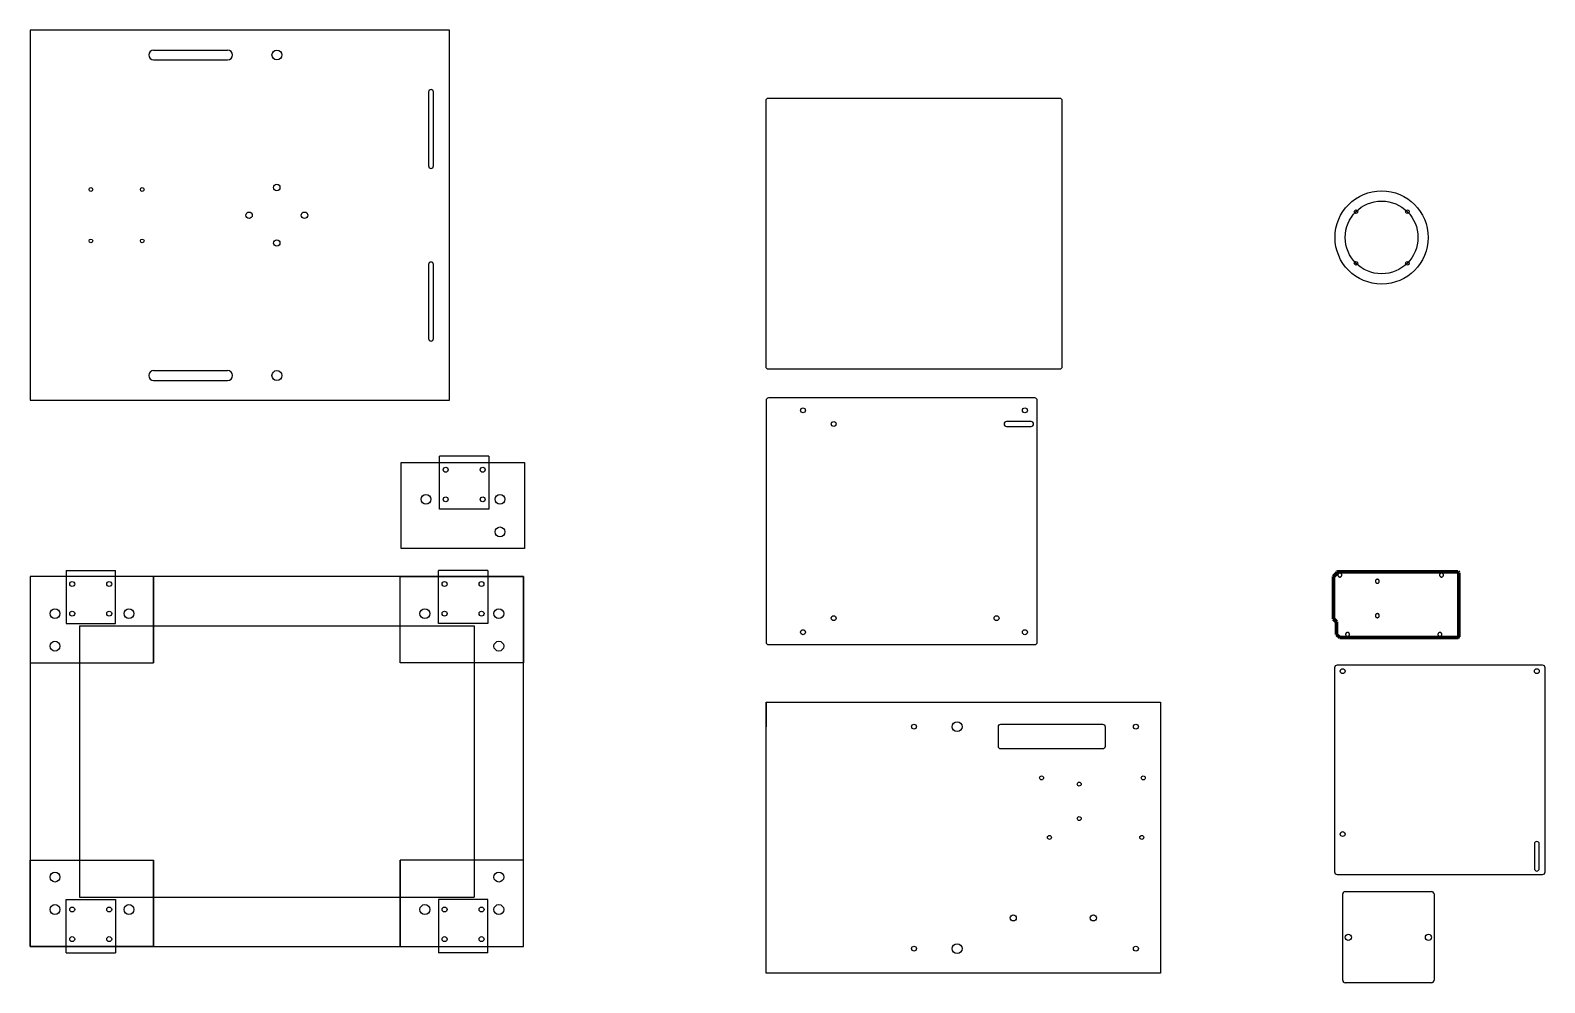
# Model space of a CAD drawing. Header units: millimetres. Extents: x 2031 to 3259, y 1279 to 2051.
import ezdxf

# ---------------------------------------------------------------- set-up
doc = ezdxf.new("R2010")
doc.units = ezdxf.units.MM
doc.layers.add('Incisione', color=7, linetype='Continuous', true_color=0x1710ff)
doc.layers.add('Taglio', color=7, linetype='Continuous', true_color=0xc0240f)

msp = doc.modelspace()

# ---------------------------------------------------------------- linework, layer by layer
at = {"color": 1}
for p, q in [((2131.2, 2035.2), (2191.2, 2035.2)), ((2131.2, 2027.2), (2191.2, 2027.2)), ((2131.2, 1775.2), (2191.2, 1775.2)), ((2131.2, 1767.2), (2191.2, 1767.2)), ((2842.9, 1733.8), (2822.9, 1733.8)), ((2822.9, 1729.9), (2842.9, 1729.9)), ((3251.2, 1391.3), (3251.2, 1371.3)), ((3255.1, 1371.3), (3255.1, 1391.3))]:
    msp.add_line(p, q, dxfattribs=at)
for p, q in [((2354.2, 2001.2), (2354.2, 1941.2)), ((2358.2, 1941.2), (2358.2, 2001.2)), ((2354.2, 1861.2), (2354.2, 1801.2)), ((2358.2, 1801.2), (2358.2, 1861.2)), ((2332.1, 1700.8), (2352.1, 1700.8)), ((2332.1, 1630.8), (2332.1, 1700.8)), ((2363.1, 1665.8), (2363.1, 1705.8)), ((2403.1, 1705.8), (2363.1, 1705.8)), ((2403.1, 1705.8), (2403.1, 1665.8)), ((2363.1, 1662.8), (2363.1, 1665.8)), ((2403.1, 1662.8), (2363.1, 1662.8)), ((2403.1, 1665.8), (2403.1, 1662.8)), ((2352.1, 1630.8), (2332.1, 1630.8)), ((2060.2, 1613.1), (2060.2, 1573.1)), ((2060.2, 1613.1), (2100.2, 1613.1)), ((2100.2, 1573.1), (2100.2, 1613.1)), ((2362.2, 1573.1), (2362.2, 1613.1)), ((2402.2, 1613.1), (2362.2, 1613.1)), ((2402.2, 1613.1), (2402.2, 1573.1)), ((2131.2, 1608.1), (2111.2, 1608.1)), ((2331.2, 1608.1), (2351.2, 1608.1)), ((2331.2, 1538.1), (2331.2, 1608.1)), ((2060.2, 1573.1), (2060.2, 1570.1)), ((2100.2, 1570.1), (2100.2, 1573.1)), ((2362.2, 1570.1), (2362.2, 1573.1)), ((2402.2, 1573.1), (2402.2, 1570.1)), ((2060.2, 1570.1), (2100.2, 1570.1)), ((2071.2, 1568.1), (2391.2, 1568.1)), ((2071.2, 1568.1), (2071.2, 1348.1)), ((2402.2, 1570.1), (2362.2, 1570.1)), ((2391.2, 1568.1), (2391.2, 1348.1)), ((2111.2, 1538.1), (2131.2, 1538.1)), ((2111.2, 1538.1), (2131.2, 1538.1)), ((2351.2, 1538.1), (2331.2, 1538.1)), ((2627.9, 1506.4), (2627.9, 1486.4)), ((2111.2, 1378.1), (2131.2, 1378.1)), ((2351.2, 1378.1), (2331.2, 1378.1)), ((2060.2, 1343.1), (2060.2, 1346.1)), ((2060.2, 1346.1), (2100.2, 1346.1)), ((2060.2, 1303.1), (2060.2, 1343.1)), ((2071.2, 1348.1), (2391.2, 1348.1)), ((2100.2, 1346.1), (2100.2, 1343.1)), ((2100.2, 1343.1), (2100.2, 1303.1)), ((2402.2, 1346.1), (2362.2, 1346.1)), ((2362.2, 1346.1), (2362.2, 1343.1)), ((2362.2, 1343.1), (2362.2, 1303.1)), ((2402.2, 1343.1), (2402.2, 1346.1)), ((2402.2, 1303.1), (2402.2, 1343.1)), ((2060.2, 1303.1), (2100.2, 1303.1)), ((2131.2, 1308.1), (2111.2, 1308.1)), ((2331.2, 1308.1), (2351.2, 1308.1)), ((2402.2, 1303.1), (2362.2, 1303.1))]:
    msp.add_line(p, q)
at = {"color": 5}
for p, q in [((3097.7, 1352.7), (3167.7, 1352.7)), ((3095.7, 1315.6), (3095.7, 1350.7)), ((3169.7, 1350.7), (3169.7, 1280.7)), ((3095.7, 1280.7), (3095.7, 1315.6)), ((3167.7, 1278.7), (3097.7, 1278.7))]:
    msp.add_line(p, q, dxfattribs=at)
for points in [[(2031.2, 1751.2), (2371.2, 1751.2), (2371.2, 2051.2), (2031.2, 2051.2)], [(2031.2, 1308.1), (2431.2, 1308.1), (2431.2, 1608.1), (2031.2, 1608.1)], [(2131.2, 1538.1), (2131.2, 1538.1), (2131.2, 1608.1), (2131.2, 1608.1)], [(2627.9, 1506.4), (2947.9, 1506.4), (2947.9, 1286.4), (2627.9, 1286.4)], [(2131.2, 1378.1), (2131.2, 1378.1), (2131.2, 1308.1), (2131.2, 1308.1)], [(2331.2, 1378.1), (2331.2, 1378.1), (2331.2, 1308.1), (2331.2, 1308.1)], [(2331.2, 1378.1), (2331.2, 1378.1), (2331.2, 1308.1), (2331.2, 1308.1)]]:
    msp.add_lwpolyline(points, close=True)
msp.add_lwpolyline([(2865.9, 1776.3), (2629.9, 1776.3, -0.414214), (2627.9, 1778.3), (2627.9, 1994.3, -0.414214), (2629.9, 1996.3), (2865.9, 1996.3, -0.414214), (2867.9, 1994.3), (2867.9, 1778.3, -0.414214), (2865.9, 1776.3), (2787.9, 1776.3)], format="xyb")
msp.add_lwpolyline([(2845.9, 1753), (2629.9, 1753, 0.414214), (2627.9, 1751), (2627.9, 1555, 0.414214), (2629.9, 1553), (2845.9, 1553, 0.414214), (2847.9, 1555), (2847.9, 1751, 0.414214)], format="xyb", close=True)
for points in [[(2352.1, 1700.8), (2432.1, 1700.8), (2432.1, 1630.8), (2352.1, 1630.8)], [(2111.2, 1608.1), (2031.2, 1608.1), (2031.2, 1538.1), (2111.2, 1538.1)], [(2351.2, 1608.1), (2431.2, 1608.1), (2431.2, 1538.1), (2351.2, 1538.1)], [(2111.2, 1308.1), (2031.2, 1308.1), (2031.2, 1378.1), (2111.2, 1378.1)], [(2351.2, 1308.1), (2431.2, 1308.1), (2431.2, 1378.1), (2351.2, 1378.1)]]:
    msp.add_lwpolyline(points)
msp.add_lwpolyline([(3257.5, 1366.3), (3091.3, 1366.3, -0.414214), (3089.3, 1368.3), (3089.3, 1534.5, -0.414214), (3091.3, 1536.5), (3257.5, 1536.5, -0.414214), (3259.5, 1534.5), (3259.5, 1368.3, -0.414214)], format="xyb", close=True, dxfattribs=at)
at = {"color": 1}
msp.add_lwpolyline([(2818.4, 1468.4, -0.414214), (2816.4, 1470.4), (2816.4, 1486.4, -0.414214), (2818.4, 1488.4), (2900.9, 1488.4, -0.414214), (2902.9, 1486.4), (2902.9, 1470.4, -0.414214), (2900.9, 1468.4), (2818.4, 1468.4)], format="xyb", dxfattribs=at)
for centre, radius in [((2231.2, 2031.2), 4), ((2080.3, 1922.1), 1.5), ((2122, 1922.1), 1.5), ((2231.1, 1923.7), 2.6), ((3106.4, 1904), 1.5), ((3148.1, 1904), 1.5), ((2208.6, 1901.2), 2.6), ((2253.6, 1901.2), 2.6), ((2080.3, 1880.4), 1.5), ((2122, 1880.4), 1.5), ((2231.1, 1878.7), 2.6), ((3106.4, 1862.3), 1.5), ((3148.1, 1862.3), 1.5), ((2231.2, 1771.2), 4), ((2657.9, 1743), 2), ((2837.9, 1743), 2), ((2682.8, 1731.9), 1.98), ((2682.8, 1574.4), 1.98), ((2814.9, 1574.4), 1.98), ((2657.9, 1563), 2), ((2837.9, 1563), 2), ((3095.6, 1531.4), 1.98), ((3253.1, 1531.4), 1.98), ((2747.9, 1486.4), 2), ((2927.9, 1486.4), 2), ((2851.4, 1444.9), 1.6), ((2881.9, 1439.8), 1.6), ((2933.9, 1444.9), 1.6), ((2881.9, 1411.9), 1.6), ((3095.6, 1399.3), 1.98), ((2857.8, 1396.6), 1.6), ((2932.7, 1396.6), 1.6), ((2828.4, 1331.3), 2.5), ((2893.4, 1331.3), 2.5), ((3100.2, 1315.6), 2.5), ((3165.2, 1315.6), 2.5), ((2747.9, 1306.4), 2), ((2927.9, 1306.4), 2)]:
    msp.add_circle(centre, radius, dxfattribs=at)
at = {"color": 5}
for radius in [37.8, 29.5]:
    msp.add_circle((3127.2, 1883.2), radius, dxfattribs=at)
for centre, radius in [((2368.1, 1694.8), 2), ((2398.1, 1694.8), 2), ((2352.1, 1670.8), 4), ((2368.1, 1670.8), 2), ((2398.1, 1670.8), 2), ((2412.1, 1670.8), 4), ((2412.1, 1644.4), 4), ((2065.2, 1602.1), 2), ((2095.2, 1602.1), 2), ((2367.2, 1602.1), 2), ((2397.2, 1602.1), 2), ((2051.2, 1578.1), 4), ((2065.2, 1578.1), 2), ((2095.2, 1578.1), 2), ((2111.2, 1578.1), 4), ((2351.2, 1578.1), 4), ((2367.2, 1578.1), 2), ((2397.2, 1578.1), 2), ((2411.2, 1578.1), 4), ((2051.2, 1551.7), 4), ((2411.2, 1551.7), 4), ((2782.9, 1486.4), 4), ((2051.2, 1364.4), 4), ((2411.2, 1364.4), 4), ((2051.2, 1338.1), 4), ((2065.2, 1338.1), 2), ((2095.2, 1338.1), 2), ((2111.2, 1338.1), 4), ((2351.2, 1338.1), 4), ((2367.2, 1338.1), 2), ((2397.2, 1338.1), 2), ((2411.2, 1338.1), 4), ((2065.2, 1314.1), 2), ((2095.2, 1314.1), 2), ((2367.2, 1314.1), 2), ((2397.2, 1314.1), 2), ((2782.9, 1306.4), 4)]:
    msp.add_circle(centre, radius)
at = {"color": 1}
for centre, radius, start, end in [((2131.2, 2031.2), 4, 90, 270), ((2191.2, 2031.2), 4, 270, 90), ((2131.2, 1771.2), 4, 90, 270), ((2191.2, 1771.2), 4, 270, 90), ((2822.9, 1731.9), 1.97, 90, 270), ((2842.9, 1731.9), 1.97, 270, 90), ((3253.1, 1391.3), 1.97, 0, 180), ((3253.1, 1371.3), 1.97, 180, 0)]:
    msp.add_arc(centre, radius, start, end, dxfattribs=at)
for centre, start, end in [((2356.2, 2001.2), 0, 180), ((2356.2, 1941.2), 180, 0), ((2356.2, 1861.2), 0, 180), ((2356.2, 1801.2), 180, 0)]:
    msp.add_arc(centre, 2, start, end)
at = {"color": 5}
for centre, start, end in [((3097.7, 1350.7), 90, 180), ((3167.7, 1350.7), 0, 90), ((3097.7, 1280.7), 180, 270), ((3167.7, 1280.7), 270, 0)]:
    msp.add_arc(centre, 2, start, end, dxfattribs=at)
at = {"layer": 'Incisione', "lineweight": 158}
for points in [[(3088.2, 1608.2), (3090.7, 1610.7)], [(3090.7, 1611), (3090.8, 1611.2)], [(3090.7, 1610.7), (3090.7, 1611)], [(3090.8, 1611.2), (3090.9, 1611.5)], [(3090.9, 1611.5), (3091, 1611.7)], [(3091, 1611.7), (3091.2, 1611.8)], [(3091.2, 1611.8), (3091.5, 1611.9)], [(3091.5, 1611.9), (3091.7, 1612)], [(3091.7, 1612), (3188.7, 1612)], [(3188.7, 1612), (3189, 1611.9)], [(3189, 1611.9), (3189.2, 1611.8)], [(3189.2, 1611.8), (3189.4, 1611.7)], [(3189.4, 1611.7), (3189.6, 1611.5)], [(3189.6, 1611.5), (3189.7, 1611.2)], [(3189.7, 1611.2), (3189.7, 1611)], [(3189.7, 1611), (3189.7, 1559.7)], [(3088.2, 1573.9), (3088.2, 1608.2)], [(3090.7, 1571.4), (3088.2, 1573.9)], [(3090.7, 1561.2), (3090.7, 1571.4)], [(3093.3, 1558.7), (3090.7, 1561.2)], [(3188.7, 1558.7), (3093.3, 1558.7)], [(3189, 1558.7), (3188.7, 1558.7)], [(3189.2, 1558.8), (3189, 1558.7)], [(3189.4, 1559), (3189.2, 1558.8)], [(3189.6, 1559.2), (3189.4, 1559)], [(3189.7, 1559.4), (3189.6, 1559.2)], [(3189.7, 1559.7), (3189.7, 1559.4)]]:
    msp.add_lwpolyline(points, dxfattribs=at)
at = {"layer": 'Taglio'}
for points in [[(3091.7, 1609.4), (3091.7, 1609.4), (3091.7, 1609.3), (3091.7, 1609.3), (3091.7, 1609.2), (3091.7, 1609.2), (3091.7, 1609.1), (3091.7, 1609), (3091.7, 1609), (3091.7, 1608.9), (3091.8, 1608.9), (3091.8, 1608.8), (3091.8, 1608.8), (3091.8, 1608.7), (3091.9, 1608.7), (3091.9, 1608.6), (3091.9, 1608.6), (3091.9, 1608.5), (3092, 1608.5), (3092, 1608.4), (3092, 1608.4), (3092.1, 1608.4), (3092.1, 1608.3), (3092.1, 1608.3), (3092.2, 1608.2), (3092.2, 1608.2), (3092.3, 1608.2), (3092.3, 1608.1), (3092.4, 1608.1), (3092.4, 1608.1), (3092.5, 1608), (3092.5, 1608), (3092.6, 1608), (3092.6, 1608), (3092.7, 1607.9), (3092.7, 1607.9), (3092.8, 1607.9), (3092.8, 1607.9), (3092.9, 1607.9), (3092.9, 1607.9), (3093, 1607.9), (3093, 1607.8), (3093.1, 1607.8), (3093.1, 1607.8), (3093.2, 1607.8), (3093.3, 1607.8), (3093.3, 1607.8), (3093.4, 1607.8), (3093.4, 1607.8), (3093.5, 1607.8), (3093.5, 1607.8), (3093.6, 1607.9), (3093.6, 1607.9), (3093.7, 1607.9), (3093.7, 1607.9), (3093.8, 1607.9), (3093.9, 1607.9), (3093.9, 1608), (3094, 1608), (3094, 1608), (3094.1, 1608), (3094.1, 1608.1), (3094.2, 1608.1), (3094.2, 1608.1), (3094.2, 1608.1), (3094.3, 1608.2), (3094.3, 1608.2), (3094.4, 1608.3), (3094.4, 1608.3), (3094.4, 1608.3), (3094.5, 1608.4), (3094.5, 1608.4), (3094.6, 1608.5), (3094.6, 1608.5), (3094.6, 1608.6), (3094.6, 1608.6), (3094.7, 1608.6), (3094.7, 1608.7), (3094.7, 1608.7), (3094.8, 1608.8), (3094.8, 1608.9), (3094.8, 1608.9), (3094.8, 1609), (3094.8, 1609), (3094.8, 1609.1), (3094.8, 1609.1), (3094.9, 1609.2), (3094.9, 1609.2), (3094.9, 1609.3), (3094.9, 1609.3), (3094.9, 1609.4), (3094.9, 1609.5), (3094.9, 1609.5), (3094.9, 1609.6), (3094.9, 1609.6), (3094.9, 1609.7), (3094.9, 1609.7), (3094.8, 1609.8), (3094.8, 1609.8), (3094.8, 1609.9), (3094.8, 1609.9), (3094.8, 1610), (3094.8, 1610), (3094.7, 1610.1), (3094.7, 1610.1), (3094.7, 1610.2), (3094.7, 1610.2), (3094.6, 1610.3), (3094.6, 1610.3), (3094.6, 1610.4), (3094.5, 1610.4), (3094.5, 1610.5), (3094.5, 1610.5), (3094.4, 1610.6), (3094.4, 1610.6), (3094.3, 1610.6), (3094.3, 1610.7), (3094.3, 1610.7), (3094.2, 1610.7), (3094.2, 1610.8), (3094.1, 1610.8), (3094.1, 1610.8), (3094, 1610.9), (3094, 1610.9), (3093.9, 1610.9), (3093.9, 1610.9), (3093.8, 1610.9), (3093.8, 1611), (3093.7, 1611), (3093.7, 1611), (3093.6, 1611), (3093.5, 1611), (3093.5, 1611), (3093.4, 1611), (3093.4, 1611), (3093.3, 1611), (3093.3, 1611)], [(3093.3, 1611), (3093.2, 1611), (3093.2, 1611), (3093.1, 1611), (3093, 1611), (3093, 1611), (3092.9, 1611), (3092.9, 1611), (3092.8, 1611), (3092.8, 1611), (3092.7, 1610.9), (3092.7, 1610.9), (3092.6, 1610.9), (3092.6, 1610.9), (3092.5, 1610.9), (3092.5, 1610.8), (3092.4, 1610.8), (3092.4, 1610.8), (3092.3, 1610.7), (3092.3, 1610.7), (3092.2, 1610.7), (3092.2, 1610.6), (3092.2, 1610.6), (3092.1, 1610.5), (3092.1, 1610.5), (3092, 1610.5), (3092, 1610.4), (3092, 1610.4), (3091.9, 1610.3), (3091.9, 1610.3), (3091.9, 1610.2), (3091.9, 1610.2), (3091.8, 1610.1), (3091.8, 1610.1), (3091.8, 1610), (3091.8, 1610), (3091.7, 1609.9), (3091.7, 1609.9), (3091.7, 1609.8), (3091.7, 1609.8), (3091.7, 1609.7), (3091.7, 1609.7), (3091.7, 1609.6), (3091.7, 1609.5), (3091.7, 1609.5), (3091.7, 1609.4)], [(3174.1, 1609.4), (3174.1, 1609.4), (3174.1, 1609.3), (3174.2, 1609.3), (3174.2, 1609.2), (3174.2, 1609.2), (3174.2, 1609.1), (3174.2, 1609), (3174.2, 1609), (3174.2, 1608.9), (3174.2, 1608.9), (3174.3, 1608.8), (3174.3, 1608.8), (3174.3, 1608.7), (3174.3, 1608.7), (3174.4, 1608.6), (3174.4, 1608.6), (3174.4, 1608.5), (3174.4, 1608.5), (3174.5, 1608.4), (3174.5, 1608.4), (3174.6, 1608.4), (3174.6, 1608.3), (3174.6, 1608.3), (3174.7, 1608.2), (3174.7, 1608.2), (3174.8, 1608.2), (3174.8, 1608.1), (3174.8, 1608.1), (3174.9, 1608.1), (3174.9, 1608), (3175, 1608), (3175, 1608), (3175.1, 1608), (3175.1, 1607.9), (3175.2, 1607.9), (3175.2, 1607.9), (3175.3, 1607.9), (3175.3, 1607.9), (3175.4, 1607.9), (3175.5, 1607.9), (3175.5, 1607.8), (3175.6, 1607.8), (3175.6, 1607.8), (3175.7, 1607.8), (3175.7, 1607.8), (3175.8, 1607.8), (3175.8, 1607.8), (3175.9, 1607.8), (3176, 1607.8), (3176, 1607.8), (3176.1, 1607.9), (3176.1, 1607.9), (3176.2, 1607.9), (3176.2, 1607.9), (3176.3, 1607.9), (3176.3, 1607.9), (3176.4, 1608), (3176.4, 1608), (3176.5, 1608), (3176.5, 1608), (3176.6, 1608.1), (3176.6, 1608.1), (3176.7, 1608.1), (3176.7, 1608.1), (3176.8, 1608.2), (3176.8, 1608.2), (3176.8, 1608.3), (3176.9, 1608.3), (3176.9, 1608.3), (3177, 1608.4), (3177, 1608.4), (3177, 1608.5), (3177.1, 1608.5), (3177.1, 1608.6), (3177.1, 1608.6), (3177.2, 1608.6), (3177.2, 1608.7), (3177.2, 1608.7), (3177.2, 1608.8), (3177.3, 1608.9), (3177.3, 1608.9), (3177.3, 1609), (3177.3, 1609), (3177.3, 1609.1), (3177.3, 1609.1), (3177.3, 1609.2), (3177.3, 1609.2), (3177.4, 1609.3), (3177.4, 1609.3), (3177.4, 1609.4), (3177.4, 1609.5), (3177.4, 1609.5), (3177.4, 1609.6), (3177.3, 1609.6), (3177.3, 1609.7), (3177.3, 1609.7), (3177.3, 1609.8), (3177.3, 1609.8), (3177.3, 1609.9), (3177.3, 1609.9), (3177.3, 1610), (3177.2, 1610), (3177.2, 1610.1), (3177.2, 1610.1), (3177.2, 1610.2), (3177.1, 1610.2), (3177.1, 1610.3), (3177.1, 1610.3), (3177, 1610.4), (3177, 1610.4), (3177, 1610.5), (3176.9, 1610.5), (3176.9, 1610.6), (3176.9, 1610.6), (3176.8, 1610.6), (3176.8, 1610.7), (3176.7, 1610.7), (3176.7, 1610.7), (3176.6, 1610.8), (3176.6, 1610.8), (3176.5, 1610.8), (3176.5, 1610.9), (3176.5, 1610.9), (3176.4, 1610.9), (3176.3, 1610.9), (3176.3, 1610.9), (3176.2, 1611), (3176.2, 1611), (3176.1, 1611), (3176.1, 1611), (3176, 1611), (3176, 1611), (3175.9, 1611), (3175.9, 1611), (3175.8, 1611), (3175.8, 1611)], [(3175.8, 1611), (3175.7, 1611), (3175.6, 1611), (3175.6, 1611), (3175.5, 1611), (3175.5, 1611), (3175.4, 1611), (3175.4, 1611), (3175.3, 1611), (3175.3, 1611), (3175.2, 1610.9), (3175.1, 1610.9), (3175.1, 1610.9), (3175, 1610.9), (3175, 1610.9), (3174.9, 1610.8), (3174.9, 1610.8), (3174.9, 1610.8), (3174.8, 1610.7), (3174.8, 1610.7), (3174.7, 1610.7), (3174.7, 1610.6), (3174.6, 1610.6), (3174.6, 1610.5), (3174.6, 1610.5), (3174.5, 1610.5), (3174.5, 1610.4), (3174.5, 1610.4), (3174.4, 1610.3), (3174.4, 1610.3), (3174.4, 1610.2), (3174.3, 1610.2), (3174.3, 1610.1), (3174.3, 1610.1), (3174.3, 1610), (3174.2, 1610), (3174.2, 1609.9), (3174.2, 1609.9), (3174.2, 1609.8), (3174.2, 1609.8), (3174.2, 1609.7), (3174.2, 1609.7), (3174.2, 1609.6), (3174.1, 1609.5), (3174.1, 1609.5), (3174.1, 1609.4)], [(3122.1, 1604.4), (3122.1, 1604.3), (3122.1, 1604.2), (3122.1, 1604.2), (3122.1, 1604.1), (3122.1, 1604.1), (3122.1, 1604), (3122.2, 1604), (3122.2, 1603.9), (3122.2, 1603.9), (3122.2, 1603.8), (3122.2, 1603.8), (3122.2, 1603.7), (3122.3, 1603.7), (3122.3, 1603.6), (3122.3, 1603.6), (3122.4, 1603.5), (3122.4, 1603.5), (3122.4, 1603.4), (3122.4, 1603.4), (3122.5, 1603.3), (3122.5, 1603.3), (3122.6, 1603.2), (3122.6, 1603.2), (3122.6, 1603.2), (3122.7, 1603.1), (3122.7, 1603.1), (3122.8, 1603.1), (3122.8, 1603), (3122.9, 1603), (3122.9, 1603), (3123, 1602.9), (3123, 1602.9), (3123.1, 1602.9), (3123.1, 1602.9), (3123.2, 1602.8), (3123.2, 1602.8), (3123.3, 1602.8), (3123.3, 1602.8), (3123.4, 1602.8), (3123.4, 1602.8), (3123.5, 1602.8), (3123.5, 1602.8), (3123.6, 1602.8), (3123.6, 1602.7), (3123.7, 1602.7), (3123.8, 1602.7), (3123.8, 1602.7), (3123.9, 1602.8), (3123.9, 1602.8), (3124, 1602.8), (3124, 1602.8), (3124.1, 1602.8), (3124.1, 1602.8), (3124.2, 1602.8), (3124.2, 1602.8), (3124.3, 1602.9), (3124.4, 1602.9), (3124.4, 1602.9), (3124.5, 1602.9), (3124.5, 1602.9), (3124.6, 1603), (3124.6, 1603), (3124.6, 1603), (3124.7, 1603.1), (3124.7, 1603.1), (3124.8, 1603.1), (3124.8, 1603.2), (3124.9, 1603.2), (3124.9, 1603.3), (3124.9, 1603.3), (3125, 1603.3), (3125, 1603.4), (3125, 1603.4), (3125.1, 1603.5), (3125.1, 1603.5), (3125.1, 1603.6), (3125.2, 1603.6), (3125.2, 1603.7), (3125.2, 1603.7), (3125.2, 1603.8), (3125.2, 1603.8), (3125.3, 1603.9), (3125.3, 1603.9), (3125.3, 1604), (3125.3, 1604), (3125.3, 1604.1), (3125.3, 1604.2), (3125.3, 1604.2), (3125.3, 1604.3), (3125.3, 1604.3), (3125.3, 1604.4), (3125.3, 1604.4), (3125.3, 1604.5), (3125.3, 1604.5), (3125.3, 1604.6), (3125.3, 1604.6), (3125.3, 1604.7), (3125.3, 1604.8), (3125.3, 1604.8), (3125.2, 1604.9), (3125.2, 1604.9), (3125.2, 1605), (3125.2, 1605), (3125.2, 1605.1), (3125.1, 1605.1), (3125.1, 1605.2), (3125.1, 1605.2), (3125, 1605.3), (3125, 1605.3), (3125, 1605.4), (3124.9, 1605.4), (3124.9, 1605.4), (3124.9, 1605.5), (3124.8, 1605.5), (3124.8, 1605.6), (3124.7, 1605.6), (3124.7, 1605.6), (3124.7, 1605.7), (3124.6, 1605.7), (3124.6, 1605.7), (3124.5, 1605.7), (3124.5, 1605.8), (3124.4, 1605.8), (3124.4, 1605.8), (3124.3, 1605.8), (3124.3, 1605.9), (3124.2, 1605.9), (3124.2, 1605.9), (3124.1, 1605.9), (3124.1, 1605.9), (3124, 1605.9), (3123.9, 1605.9), (3123.9, 1606), (3123.8, 1606), (3123.8, 1606), (3123.7, 1606)], [(3123.7, 1606), (3123.7, 1606), (3123.6, 1606), (3123.6, 1606), (3123.5, 1605.9), (3123.4, 1605.9), (3123.4, 1605.9), (3123.3, 1605.9), (3123.3, 1605.9), (3123.2, 1605.9), (3123.2, 1605.9), (3123.1, 1605.8), (3123.1, 1605.8), (3123, 1605.8), (3123, 1605.8), (3122.9, 1605.7), (3122.9, 1605.7), (3122.8, 1605.7), (3122.8, 1605.7), (3122.7, 1605.6), (3122.7, 1605.6), (3122.6, 1605.5), (3122.6, 1605.5), (3122.6, 1605.5), (3122.5, 1605.4), (3122.5, 1605.4), (3122.5, 1605.3), (3122.4, 1605.3), (3122.4, 1605.3), (3122.4, 1605.2), (3122.3, 1605.2), (3122.3, 1605.1), (3122.3, 1605.1), (3122.3, 1605), (3122.2, 1605), (3122.2, 1604.9), (3122.2, 1604.9), (3122.2, 1604.8), (3122.2, 1604.7), (3122.1, 1604.7), (3122.1, 1604.6), (3122.1, 1604.6), (3122.1, 1604.5), (3122.1, 1604.5), (3122.1, 1604.4), (3122.1, 1604.4)], [(3123.7, 1578.1), (3123.7, 1578.1), (3123.6, 1578), (3123.6, 1578), (3123.5, 1578), (3123.4, 1578), (3123.4, 1578), (3123.3, 1578), (3123.3, 1578), (3123.2, 1578), (3123.2, 1578), (3123.1, 1577.9), (3123.1, 1577.9), (3123, 1577.9), (3123, 1577.9), (3122.9, 1577.8), (3122.9, 1577.8), (3122.8, 1577.8), (3122.8, 1577.7), (3122.7, 1577.7), (3122.7, 1577.7), (3122.6, 1577.6), (3122.6, 1577.6), (3122.6, 1577.6), (3122.5, 1577.5), (3122.5, 1577.5), (3122.5, 1577.4), (3122.4, 1577.4), (3122.4, 1577.3), (3122.4, 1577.3), (3122.3, 1577.2), (3122.3, 1577.2), (3122.3, 1577.2), (3122.3, 1577.1), (3122.2, 1577), (3122.2, 1577), (3122.2, 1576.9), (3122.2, 1576.9), (3122.2, 1576.8), (3122.1, 1576.8), (3122.1, 1576.7), (3122.1, 1576.7), (3122.1, 1576.6), (3122.1, 1576.6), (3122.1, 1576.5), (3122.1, 1576.4)], [(3122.1, 1576.4), (3122.1, 1576.4), (3122.1, 1576.3), (3122.1, 1576.3), (3122.1, 1576.2), (3122.1, 1576.2), (3122.1, 1576.1), (3122.2, 1576.1), (3122.2, 1576), (3122.2, 1576), (3122.2, 1575.9), (3122.2, 1575.8), (3122.2, 1575.8), (3122.3, 1575.7), (3122.3, 1575.7), (3122.3, 1575.6), (3122.4, 1575.6), (3122.4, 1575.6), (3122.4, 1575.5), (3122.4, 1575.5), (3122.5, 1575.4), (3122.5, 1575.4), (3122.6, 1575.3), (3122.6, 1575.3), (3122.6, 1575.3), (3122.7, 1575.2), (3122.7, 1575.2), (3122.8, 1575.2), (3122.8, 1575.1), (3122.9, 1575.1), (3122.9, 1575.1), (3123, 1575), (3123, 1575), (3123.1, 1575), (3123.1, 1575), (3123.2, 1574.9), (3123.2, 1574.9), (3123.3, 1574.9), (3123.3, 1574.9)], [(3123.4, 1574.9), (3123.4, 1574.9), (3123.5, 1574.9), (3123.5, 1574.8), (3123.6, 1574.8), (3123.6, 1574.8), (3123.7, 1574.8), (3123.8, 1574.8), (3123.8, 1574.8), (3123.9, 1574.8), (3123.9, 1574.8), (3124, 1574.9), (3124, 1574.9)], [(3124.1, 1574.9), (3124.1, 1574.9), (3124.2, 1574.9), (3124.2, 1574.9), (3124.3, 1574.9), (3124.4, 1575), (3124.4, 1575), (3124.5, 1575), (3124.5, 1575), (3124.6, 1575.1), (3124.6, 1575.1), (3124.6, 1575.1), (3124.7, 1575.2), (3124.7, 1575.2), (3124.8, 1575.2), (3124.8, 1575.3), (3124.9, 1575.3), (3124.9, 1575.3), (3124.9, 1575.4), (3125, 1575.4), (3125, 1575.5), (3125, 1575.5), (3125.1, 1575.6), (3125.1, 1575.6), (3125.1, 1575.7), (3125.2, 1575.7), (3125.2, 1575.8), (3125.2, 1575.8), (3125.2, 1575.9), (3125.2, 1575.9), (3125.3, 1576), (3125.3, 1576), (3125.3, 1576.1), (3125.3, 1576.1), (3125.3, 1576.2), (3125.3, 1576.2), (3125.3, 1576.3), (3125.3, 1576.4), (3125.3, 1576.4), (3125.3, 1576.5), (3125.3, 1576.5), (3125.3, 1576.6), (3125.3, 1576.6), (3125.3, 1576.7), (3125.3, 1576.7), (3125.3, 1576.8), (3125.3, 1576.8), (3125.3, 1576.9), (3125.2, 1577), (3125.2, 1577), (3125.2, 1577.1), (3125.2, 1577.1), (3125.2, 1577.2), (3125.1, 1577.2), (3125.1, 1577.3), (3125.1, 1577.3), (3125, 1577.4), (3125, 1577.4), (3125, 1577.4), (3124.9, 1577.5), (3124.9, 1577.5), (3124.9, 1577.6), (3124.8, 1577.6), (3124.8, 1577.6), (3124.7, 1577.7), (3124.7, 1577.7), (3124.7, 1577.8), (3124.6, 1577.8), (3124.6, 1577.8), (3124.5, 1577.8), (3124.5, 1577.9), (3124.4, 1577.9), (3124.4, 1577.9), (3124.3, 1577.9), (3124.3, 1578), (3124.2, 1578), (3124.2, 1578), (3124.1, 1578), (3124.1, 1578), (3124, 1578), (3123.9, 1578), (3123.9, 1578), (3123.8, 1578), (3123.8, 1578.1), (3123.7, 1578.1)], [(3098, 1561.2), (3098, 1561.2), (3098, 1561.1), (3098, 1561), (3098, 1561), (3098, 1560.9), (3098, 1560.9), (3098, 1560.8), (3098.1, 1560.8), (3098.1, 1560.7), (3098.1, 1560.7), (3098.1, 1560.6), (3098.1, 1560.6), (3098.2, 1560.5), (3098.2, 1560.5), (3098.2, 1560.4), (3098.2, 1560.4), (3098.3, 1560.3), (3098.3, 1560.3), (3098.3, 1560.2), (3098.4, 1560.2), (3098.4, 1560.1), (3098.4, 1560.1), (3098.5, 1560.1), (3098.5, 1560), (3098.6, 1560), (3098.6, 1559.9), (3098.6, 1559.9), (3098.7, 1559.9), (3098.7, 1559.9), (3098.8, 1559.8), (3098.8, 1559.8), (3098.9, 1559.8), (3098.9, 1559.7), (3099, 1559.7), (3099, 1559.7), (3099.1, 1559.7), (3099.1, 1559.7), (3099.2, 1559.7), (3099.2, 1559.6), (3099.3, 1559.6), (3099.4, 1559.6), (3099.4, 1559.6), (3099.5, 1559.6), (3099.5, 1559.6), (3099.6, 1559.6), (3099.6, 1559.6), (3099.7, 1559.6), (3099.7, 1559.6), (3099.8, 1559.6), (3099.9, 1559.6), (3099.9, 1559.6), (3100, 1559.6), (3100, 1559.7), (3100.1, 1559.7), (3100.1, 1559.7), (3100.2, 1559.7), (3100.2, 1559.7), (3100.3, 1559.8), (3100.3, 1559.8), (3100.4, 1559.8), (3100.4, 1559.8), (3100.5, 1559.9), (3100.5, 1559.9), (3100.6, 1559.9), (3100.6, 1560), (3100.7, 1560), (3100.7, 1560), (3100.7, 1560.1), (3100.8, 1560.1), (3100.8, 1560.2), (3100.8, 1560.2), (3100.9, 1560.2), (3100.9, 1560.3), (3100.9, 1560.3), (3101, 1560.4), (3101, 1560.4), (3101, 1560.5), (3101.1, 1560.5), (3101.1, 1560.6), (3101.1, 1560.6), (3101.1, 1560.7), (3101.1, 1560.7), (3101.2, 1560.8), (3101.2, 1560.8), (3101.2, 1560.9), (3101.2, 1561), (3101.2, 1561), (3101.2, 1561.1), (3101.2, 1561.1), (3101.2, 1561.2), (3101.2, 1561.2), (3101.2, 1561.3), (3101.2, 1561.3), (3101.2, 1561.4), (3101.2, 1561.5), (3101.2, 1561.5), (3101.2, 1561.6), (3101.2, 1561.6), (3101.1, 1561.7), (3101.1, 1561.7), (3101.1, 1561.8), (3101.1, 1561.8), (3101.1, 1561.9), (3101, 1561.9), (3101, 1562), (3101, 1562), (3101, 1562.1), (3100.9, 1562.1), (3100.9, 1562.2), (3100.9, 1562.2), (3100.8, 1562.3), (3100.8, 1562.3), (3100.7, 1562.3), (3100.7, 1562.4), (3100.7, 1562.4), (3100.6, 1562.4), (3100.6, 1562.5), (3100.5, 1562.5), (3100.5, 1562.5), (3100.4, 1562.6), (3100.4, 1562.6), (3100.3, 1562.6), (3100.3, 1562.7), (3100.2, 1562.7), (3100.2, 1562.7), (3100.1, 1562.7), (3100.1, 1562.7), (3100, 1562.8), (3100, 1562.8), (3099.9, 1562.8), (3099.9, 1562.8), (3099.8, 1562.8), (3099.8, 1562.8), (3099.7, 1562.8), (3099.7, 1562.8), (3099.6, 1562.8)], [(3099.6, 1562.8), (3099.5, 1562.8), (3099.5, 1562.8), (3099.4, 1562.8), (3099.4, 1562.8), (3099.3, 1562.8), (3099.3, 1562.8), (3099.2, 1562.8), (3099.2, 1562.8), (3099.1, 1562.7), (3099, 1562.7), (3099, 1562.7), (3098.9, 1562.7), (3098.9, 1562.7), (3098.8, 1562.6), (3098.8, 1562.6), (3098.7, 1562.6), (3098.7, 1562.5), (3098.7, 1562.5), (3098.6, 1562.5), (3098.6, 1562.4), (3098.5, 1562.4), (3098.5, 1562.4), (3098.4, 1562.3), (3098.4, 1562.3), (3098.4, 1562.2), (3098.3, 1562.2), (3098.3, 1562.2), (3098.3, 1562.1), (3098.2, 1562.1), (3098.2, 1562), (3098.2, 1562), (3098.2, 1561.9), (3098.1, 1561.9), (3098.1, 1561.8), (3098.1, 1561.8), (3098.1, 1561.7), (3098.1, 1561.7), (3098, 1561.6), (3098, 1561.5), (3098, 1561.5), (3098, 1561.4), (3098, 1561.4), (3098, 1561.3), (3098, 1561.3), (3098, 1561.2)], [(3172.9, 1561.2), (3172.9, 1561.2), (3172.9, 1561.1), (3172.9, 1561), (3172.9, 1561), (3172.9, 1560.9), (3172.9, 1560.9), (3172.9, 1560.8), (3172.9, 1560.8), (3173, 1560.7), (3173, 1560.7), (3173, 1560.6), (3173, 1560.6), (3173, 1560.5), (3173.1, 1560.5), (3173.1, 1560.4), (3173.1, 1560.4), (3173.1, 1560.3), (3173.2, 1560.3), (3173.2, 1560.2), (3173.2, 1560.2), (3173.3, 1560.1), (3173.3, 1560.1), (3173.4, 1560.1), (3173.4, 1560), (3173.4, 1560), (3173.5, 1559.9), (3173.5, 1559.9), (3173.6, 1559.9), (3173.6, 1559.9), (3173.7, 1559.8), (3173.7, 1559.8), (3173.8, 1559.8), (3173.8, 1559.7), (3173.9, 1559.7), (3173.9, 1559.7), (3174, 1559.7), (3174, 1559.7), (3174.1, 1559.7), (3174.1, 1559.6), (3174.2, 1559.6), (3174.2, 1559.6), (3174.3, 1559.6), (3174.4, 1559.6), (3174.4, 1559.6), (3174.5, 1559.6), (3174.5, 1559.6), (3174.6, 1559.6), (3174.6, 1559.6), (3174.7, 1559.6), (3174.7, 1559.6), (3174.8, 1559.6), (3174.8, 1559.6), (3174.9, 1559.7), (3175, 1559.7), (3175, 1559.7), (3175.1, 1559.7), (3175.1, 1559.7), (3175.2, 1559.8), (3175.2, 1559.8), (3175.3, 1559.8), (3175.3, 1559.8), (3175.4, 1559.9), (3175.4, 1559.9), (3175.5, 1559.9), (3175.5, 1560), (3175.5, 1560), (3175.6, 1560), (3175.6, 1560.1), (3175.7, 1560.1), (3175.7, 1560.2), (3175.7, 1560.2), (3175.8, 1560.2), (3175.8, 1560.3), (3175.8, 1560.3), (3175.9, 1560.4), (3175.9, 1560.4), (3175.9, 1560.5), (3175.9, 1560.5), (3176, 1560.6), (3176, 1560.6), (3176, 1560.7), (3176, 1560.7), (3176, 1560.8), (3176, 1560.8), (3176.1, 1560.9), (3176.1, 1561), (3176.1, 1561), (3176.1, 1561.1), (3176.1, 1561.1), (3176.1, 1561.2), (3176.1, 1561.2), (3176.1, 1561.3), (3176.1, 1561.3), (3176.1, 1561.4), (3176.1, 1561.5), (3176.1, 1561.5), (3176.1, 1561.6), (3176, 1561.6), (3176, 1561.7), (3176, 1561.7), (3176, 1561.8), (3176, 1561.8), (3175.9, 1561.9), (3175.9, 1561.9), (3175.9, 1562), (3175.9, 1562), (3175.8, 1562.1), (3175.8, 1562.1), (3175.8, 1562.2), (3175.7, 1562.2), (3175.7, 1562.3), (3175.7, 1562.3), (3175.6, 1562.3), (3175.6, 1562.4), (3175.6, 1562.4), (3175.5, 1562.4), (3175.5, 1562.5), (3175.4, 1562.5), (3175.4, 1562.5), (3175.3, 1562.6), (3175.3, 1562.6), (3175.2, 1562.6), (3175.2, 1562.7), (3175.1, 1562.7), (3175.1, 1562.7), (3175, 1562.7), (3175, 1562.7), (3174.9, 1562.8), (3174.9, 1562.8), (3174.8, 1562.8), (3174.8, 1562.8), (3174.7, 1562.8), (3174.6, 1562.8), (3174.6, 1562.8), (3174.5, 1562.8), (3174.5, 1562.8)], [(3174.5, 1562.8), (3174.4, 1562.8), (3174.4, 1562.8), (3174.3, 1562.8), (3174.3, 1562.8), (3174.2, 1562.8), (3174.1, 1562.8), (3174.1, 1562.8), (3174, 1562.8), (3174, 1562.7), (3173.9, 1562.7), (3173.9, 1562.7), (3173.8, 1562.7), (3173.8, 1562.7), (3173.7, 1562.6), (3173.7, 1562.6), (3173.6, 1562.6), (3173.6, 1562.5), (3173.5, 1562.5), (3173.5, 1562.5), (3173.4, 1562.4), (3173.4, 1562.4), (3173.4, 1562.4), (3173.3, 1562.3), (3173.3, 1562.3), (3173.2, 1562.2), (3173.2, 1562.2), (3173.2, 1562.2), (3173.1, 1562.1), (3173.1, 1562.1), (3173.1, 1562), (3173.1, 1562), (3173, 1561.9), (3173, 1561.9), (3173, 1561.8), (3173, 1561.8), (3173, 1561.7), (3172.9, 1561.7), (3172.9, 1561.6), (3172.9, 1561.5), (3172.9, 1561.5), (3172.9, 1561.4), (3172.9, 1561.4), (3172.9, 1561.3), (3172.9, 1561.3), (3172.9, 1561.2)]]:
    msp.add_lwpolyline(points, dxfattribs=at)

doc.saveas('drawing.dxf')
